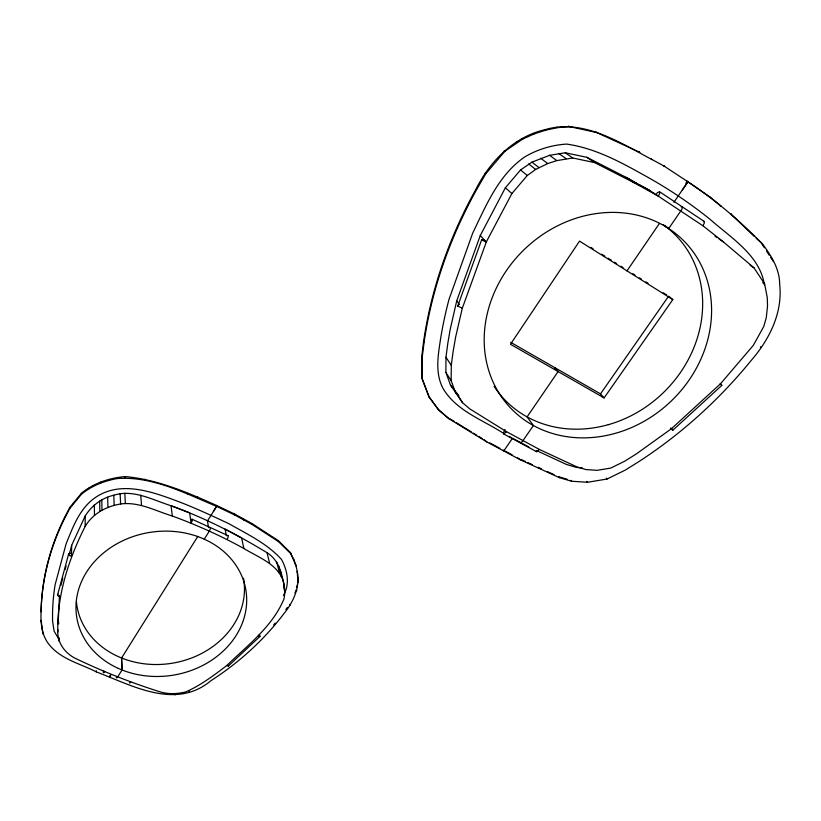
<?xml version="1.0" encoding="UTF-8"?>
<svg xmlns="http://www.w3.org/2000/svg" width="821" height="821" viewBox="0 0 821 821"><rect width="100%" height="100%" fill="white"/><g stroke="black" fill="none" stroke-linecap="round" stroke-linejoin="round"><path stroke-width="1.23" d="M57.809 632.026C56.926 595.163 68.636 559.029 85.148 526.477C92.711 513.628 106.237 506.3 120.605 503.991C138.698 501.477 155.508 510.919 172.297 516.019C196.917 525.019 220.911 535.815 243.858 548.49C259.138 557.859 282.044 565.628 284.271 586.368C285.051 590.627 284.846 594.907 283.902 599.125C272.459 626.587 247.624 645.306 226.853 665.472C213.953 675.375 200.776 685.258 185.844 691.887C177.521 693.95 168.767 694.402 160.475 691.98C131.411 682.836 103.056 671.629 75.583 658.473C64.787 653.198 56.639 642.043 57.901 629.676M58.127 623.796L59.461 595.461M85.148 526.477L85.21 515.937C91.757 505.541 101.814 497.988 113.801 495.207C133.351 488.988 152.86 500.02 171.076 505.746C204.655 517.897 236.581 534.153 267.051 552.718C278.955 560.096 281.87 573.633 284.271 586.368M445.875 372.447L445.967 357.279L447.753 343.691L450.185 329.406L456.722 300.897L480.264 235.535L505.377 187.783L520.535 169.968L531.946 162.148L549.608 155.313L565.3 152.768L586.861 157.314L626.023 177.315L649.647 190.41L702.909 225.765L723.239 241.785L753.965 267.81L764.659 283.994L767.286 297.746L767.532 306.079L766.26 317.789L763.715 326.573L753.309 345.374L720.52 383.756L671.434 428.726L636.337 453.921L624.637 461.248L610.721 468.083L597.226 470.33L585.866 469.561L576.917 466.892L539.356 449.436L506.516 431.692L469.93 408.981L462.521 402.69L450.472 384.998L445.875 372.447L451.16 380.677L455.809 393.372M451.16 380.677L451.283 365.314L453.12 351.562L455.624 337.103L462.305 308.224L486.299 241.979L511.873 193.551L527.298 175.489L535.641 169.434L547.73 163.574L556.833 160.598L572.75 158.001L594.609 162.589L634.264 182.837L658.185 196.086C661.705 192.288 658.216 190.01 656.02 194.649M41.05 611.881A273.085 230.947 -17.9 0 1 64.88 517.835L69.867 508.322L81.423 494.293L81.433 493.277C93.645 483.097 109.357 478.017 125.028 476.57C157.109 479.351 187.229 492.354 216.354 505.356L216.641 506.403L207.446 520.966L208.565 527.616M85.21 515.937L71.684 545.267L71.427 556.176L70.678 555.991A2.935 1.355 13 0 1 68.605 554.093A2.935 1.355 13 0 1 71.489 553.416M69.867 508.322L69.898 507.286L81.433 493.277M298.023 582.633L297.212 571.344C300.332 586.748 293.549 601.896 283.871 613.708A309.496 269.165 2.3 0 1 210.946 680.691C175.684 710.257 132.335 685.556 96.303 671.876C80.458 663.748 61.616 659.509 49.722 645.306C41.471 635.659 40.486 622.882 41.122 610.732A272.705 230.722 -17.8 0 1 64.91 516.799L69.898 507.286M59.174 641.478L59.307 637.917M42.959 634.048L41.132 620.286L41.071 621.456M685.792 183.227L687.115 181.308C714.639 199.257 739.629 220.623 762.586 244.083C771.566 256.101 779.622 269.021 779.693 284.507C782.813 312.739 769.38 339.494 751.318 360.306A475.503 447.712 -67.1 0 1 638.461 461.874L625.438 470.002L607.119 479.002L587.579 482.276L571.539 481.229L559.265 477.627L520.411 459.822L486.945 441.996L449.036 418.792L438.794 410.223L429.137 397.077L421.676 377.773L421.635 357.34L423.554 341.854A412.563 334.126 -46.9 0 1 476.139 188.861C490.178 160.998 513.977 136.779 545.165 129.626C583.156 118.368 619.793 142.515 652.11 159.623L651.258 159.11L664.6 166.365L663.727 165.842L687.885 181.769L673.959 202.253M429.137 397.077L422.158 378.584L422.117 358.141L424.047 342.634M296.833 587.292L297.192 585.004M57.593 594.907L68.574 554.257M60.816 585.476L62.796 578.169M65.095 569.641L66.091 565.987M69.056 555.017L71.684 545.267M462.305 308.224L457.728 306.079L481.609 239.896L484.77 240.348L486.299 241.979L481.609 239.896M283.409 595.41C290.131 584.285 287.473 570.123 281.418 559.337C266.989 543.44 247.213 534.132 228.813 523.665C210.74 515.167 192.668 506.762 173.919 499.876C149.453 490.825 120.184 481.291 96.252 496.931C79.965 507.532 73.028 526.743 66.06 543.995L55.12 584.726A262.31 221.762 -17.9 0 0 52.565 611.881L52.544 620.666L54.073 631.092L59.338 639.939M294.893 592.998L296.473 589.591L296.761 590.668M639.036 151.864L639.867 152.367L596.569 132.489L569.281 126.567L557.746 127.635L545.883 130.108L534.184 133.915L522.823 139.006L504.864 151.238L485.714 173.888L476.724 189.425A413.148 334.445 -46.9 0 0 424.036 342.634M213.409 511.452L216.539 506.362C184.951 493.226 151.906 475.852 116.931 478.581C104.093 481.003 91.511 485.816 81.423 494.293M505.007 429.486L503.458 432.852L503.807 434.022L536.616 451.704L539.356 449.436M197.84 536.339L121.57 658.001L122.031 669.987L117.752 676.812A2.802 0.749 -66.5 0 1 116.418 676.904M204.265 539.181L209.191 531.341A2.843 0.821 -64.7 0 0 210.35 528.467A2.843 0.821 -64.7 0 0 209.807 527.523M110.886 675.047L109.593 677.109L109.573 675.899M702.909 225.765L704.315 223.035L704.223 221.454L659.571 191.734M669.464 296.853L672.799 299.593L604.102 397.928L558.106 371.564L554.77 367.634L558.106 371.564L527.092 416.904L533.404 425.524A121.641 105.991 -43.9 0 0 615.637 433.252A119.774 104.329 -43.8 0 0 710.924 298.454A121.549 105.919 -43.8 0 0 668.684 228.566L664.877 225.857L668.694 228.556L680.086 211.972C680.896 210.976 683.893 206.574 681.204 206.841M626.987 270.879L659.376 223.528M682.384 189.949L688.008 181.852L710.555 197.471L720.951 206.163L720.017 205.599M604.102 397.928L600.51 393.875L668.633 296.165M285.852 609.51L287.36 607.448M506.516 431.692L503.807 434.022M228.412 665.975L259.898 636.48M670.644 427.926L672.82 430.235L721.844 385.377L720.52 383.756M457.728 306.079L458.395 305.925M703.32 221.557L704.223 221.454M721.792 385.388L720.15 383.787M582.325 467.847L576.496 467.447L566.511 464.481L536.811 450.698M567.198 479.238L558.619 476.714L559.265 477.627M192.032 519.221L227.91 535.569M520.955 459.452L525.522 461.546M527.8 462.592L532.367 464.686M538.073 467.303L541.491 468.873M547.197 471.49L554.052 474.63M216.446 505.408L234.632 514.038L251.914 523.5L278.257 540.587L290.429 552.574L296.032 565.854L293.446 558.454M216.641 506.403L234.847 515.044L252.15 524.527L278.524 541.614L290.716 553.621L293.733 559.501M638.738 184.643L649.647 190.41M489.747 442.909L499.835 448.287M512.058 454.793L503.201 450.072L503.786 450.965L512.52 438.198L528.816 446.983M517.599 457.749L520.411 459.822M503.725 433.457C482.953 419.931 456.774 411.105 443.371 389.021C435.53 374.91 437.583 358.623 439.882 343.342A395.548 320.19 -46.8 0 1 449.025 299.306L472.742 233.031C486.114 205.404 498.655 174.719 524.896 156.832C537.539 149.391 551.979 144.978 566.623 144.086C594.168 147.985 619.188 161.265 643.182 174.709C666.816 187.588 689.476 202.715 710.411 219.618C731.121 237.916 760.123 255.567 764.443 285.01M509.215 436.423L511.421 437.614M558.116 371.564L510.488 344.266L579.534 241.128L672.799 299.593M510.734 342.357L600.51 393.875M637.65 184.068L626.023 177.315L634.264 182.837M686.992 181.225L688.008 181.852M709.631 196.907L710.555 197.471M449.6 418.597L453.931 421.245M456.086 422.569L471.233 431.846M473.399 433.17L476.652 435.151M478.807 436.474L482.06 438.465M484.216 439.789L486.945 441.996M731.532 214.302L730.587 213.727L754.314 236.469M595.789 132.007L596.569 132.489M590.915 247.408L593.06 248.753M601.629 254.141L604.851 256.152M608.063 258.174L611.286 260.195M614.498 262.207L616.643 263.551M620.933 266.24L623.077 267.584M632.847 273.721L635.013 275.076M639.354 277.796L641.519 279.161M645.86 281.88L648.026 283.235M663.214 292.758L666.467 294.801M756.141 238.223L762.586 244.083M568.543 126.085L569.281 126.567M536.616 451.704L536.205 451.119M557.018 127.152L557.746 127.635M714.999 236.274L717.061 237.649M719.124 239.024L723.239 241.785M750.137 265.214L753.965 267.81M258.389 635.926L258.872 636.254A2.699 0.862 47.1 0 0 259.231 634.51M586.861 157.314L594.609 162.589M545.165 129.626L545.883 130.108M762.719 282.66L764.659 283.994M565.3 152.768L572.75 158.001M533.486 133.423L534.184 133.915M558.711 153.404L566.059 158.648M549.608 155.313L556.833 160.598M522.146 138.513L522.823 139.006M540.649 158.248L547.73 163.574M516.44 141.817L517.107 142.32M531.946 162.148L538.894 167.546M528.745 164.005L535.641 169.434M760.441 346.811L761.375 347.55M504.217 150.725L504.864 151.238M520.535 169.968L527.298 175.489M672.82 430.235L671.434 428.726M428.644 396.235L438.281 409.371L449.036 418.792M450.472 384.998L458.939 395.773M505.377 187.783L511.873 193.551M485.098 173.334L485.714 173.888M480.264 235.535L484.77 240.348M606.411 478.099L607.119 479.002M456.722 300.897L459.503 304.55M586.902 481.363L587.579 482.276M570.872 480.316L571.539 481.229M445.967 357.279L451.283 365.314M761.621 243.468L764.392 247.747M766.475 250.949L769.246 255.218M770.632 257.353L773.413 261.622M457.112 394.213L462.521 402.69M421.635 357.34L422.117 358.141M421.676 377.773L422.158 378.584M438.281 409.371L438.794 410.223M519.909 442.334L520.719 442.858L522.433 441.411L533.404 425.524A121.652 106.012 -43.9 0 1 486.196 360.481A119.866 104.493 -43.9 0 1 582.161 216.446A121.559 105.94 -43.8 0 1 668.684 228.566M297.838 578.025L298.136 579.092M290.429 552.574L290.716 553.621M278.257 540.587L278.524 541.614M289.608 604.359L289.885 605.457M278.545 565.566L281.264 576.301M283.573 586.758L284.795 591.592M276.78 562.19L279.479 572.884M267.051 552.718L269.616 563.329M280.351 570.472L281.736 577.604M251.914 523.5L252.15 524.527M295.745 564.797L297.5 572.411M243.221 518.934L243.447 519.95M243.858 548.49L241.631 537.981L225.087 529.032L226.36 535.713M234.632 514.038L234.847 515.044M197.748 496.931L197.912 497.926M187.978 493.329L188.132 494.324M58.26 620.266L58.763 623.775M178.373 489.429L178.506 490.424M172.297 516.019L171.076 505.746L189.61 512.807L191.098 523.121A2.853 0.79 -64.7 0 0 192.309 519.57A2.853 0.79 -64.7 0 0 190.718 520.514M189.22 691.169L189.353 692.37M174.976 693.704L175.099 694.915M145.153 479.136L145.235 480.121M140.75 495.145L141.53 505.346M125.028 476.57L125.079 477.555M124.802 493.164L125.346 503.376M120.133 493.77L120.605 503.991M116.89 477.596L116.931 478.581M121.57 658.001L122.031 669.987M113.801 495.207L114.17 505.459M108.659 479.454L108.68 480.449M107.664 497.239L107.941 507.532M101.804 499.845L101.989 510.169M100.675 482.091L100.696 483.087M99.69 501.046L99.844 511.391M96.293 670.675L96.303 671.876M94.384 504.853L94.456 515.26M93.06 485.468L93.071 486.473M89.304 487.612L89.304 488.618M275.199 623.118A309.014 268.836 2.4 0 1 273.619 624.986M243.509 578.261A84.43 71.601 -8.6 0 1 170.132 663.542A84.43 71.601 -8.6 0 1 76.435 602.019M228.546 665.431A2.679 0.944 47.1 0 1 226.853 665.472M130.724 681.933A2.791 0.77 -66.6 0 1 129.41 682.795M227.643 535.651A2.822 0.852 -64.8 0 1 228.217 536.606A2.822 0.852 -64.8 0 1 227.078 539.469M60.395 596.846A2.904 1.416 12.4 0 1 57.952 595.697A2.904 1.416 12.4 0 1 58.014 594.26M104.667 671.66A2.812 0.729 -66.4 0 1 103.436 672.656A2.812 0.729 -66.4 0 1 103.692 670.531M494.068 386.311A119.876 104.862 -44.2 0 0 527.103 416.894A119.876 104.852 -44.2 0 0 608.289 424.673M663.224 224.626A119.784 104.78 -44 0 1 701.965 291.558A118.039 103.21 -44.1 0 1 608.299 424.693M118.316 668.407A85.661 72.34 -8.9 0 0 246.69 600.367A85.661 72.34 -8.9 0 0 118.963 542.66A85.661 72.34 -8.9 0 0 118.316 668.407"/></g></svg>
